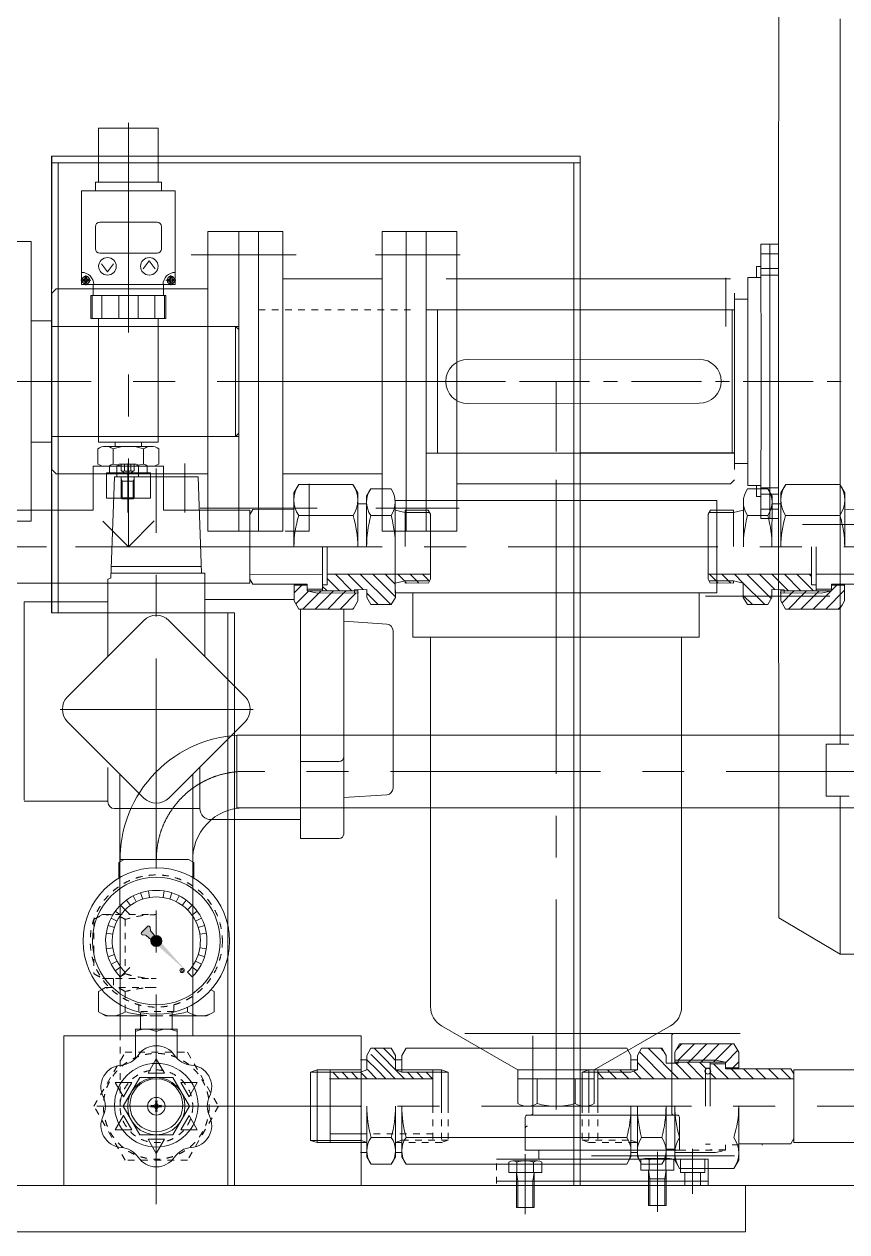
# Model space of a CAD drawing. Header units: millimetres. Extents: x 2 to 559190, y 2 to 426051.
# Drawn here: x 283869 to 293356, y 286337 to 300261 of the extents above; entities that cross this region are included whole.
import ezdxf

# ---------------------------------------------------------------- set-up
doc = ezdxf.new("R2010")
doc.units = ezdxf.units.MM
doc.header["$LTSCALE"] = 25.4
doc.linetypes.add('CENTER', pattern=[50.8, 31.75, -6.35, 6.35, -6.35])
doc.linetypes.add('EB_DASH', pattern=[6, 3, -3])
for name, color, linetype, lineweight in [('CAXA0', 7, 'Continuous', 5), ('CAXA1', 5, 'CENTER', 5), ('CAXA2', 6, 'EB_DASH', 5)]:
    doc.layers.add(name, color=color, linetype=linetype, lineweight=lineweight)

msp = doc.modelspace()

# ---------------------------------------------------------------- hatches: boundary and pattern name
at = {"layer": 'CAXA0', "linetype": 'Continuous', "lineweight": 5}
h = msp.add_hatch(color=7, dxfattribs=at)
h.paths.add_polyline_path([(285751.85, 289330.7), (285708.3, 289369.59), (285707.26, 289370.58), (285706.17, 289371.5), (285415.83, 289630.8), (285427.42, 289636.78), (285437.54, 289645.01), (285445.77, 289655.13), (285451.76, 289666.72)], flags=0)
h.paths.add_polyline_path([(285331.29, 289706.3), (285335.08, 289716.72), (285340.62, 289726.32), (285347.74, 289734.81), (285356.23, 289741.93), (285365.83, 289747.47), (285376.25, 289751.26), (285331.59, 289801.27), (285327.41, 289807.69), (285325.33, 289815.06), (285321.34, 289847.22), (285320.91, 289849.28), (285320.15, 289851.23), (285319.07, 289853.04), (285317.71, 289854.64), (285311.82, 289860.53), (285309.9, 289862.11), (285307.7, 289863.29), (285305.32, 289864.01), (285302.84, 289864.25), (285300.36, 289864.01), (285297.98, 289863.29), (285295.78, 289862.11), (285293.86, 289860.53), (285222.02, 289788.69), (285220.44, 289786.77), (285219.26, 289784.57), (285218.54, 289782.19), (285218.3, 289779.71), (285218.54, 289777.23), (285219.26, 289774.85), (285220.44, 289772.66), (285222.02, 289770.73), (285227.91, 289764.84), (285229.51, 289763.48), (285231.32, 289762.41), (285233.27, 289761.64), (285235.33, 289761.21), (285267.49, 289757.22), (285274.87, 289755.15), (285281.28, 289750.96)], flags=0)
msp.add_hatch(color=7, dxfattribs=at).paths.add_polyline_path([(285451.76, 289666.72), (285445.77, 289655.13), (285437.54, 289645.01), (285427.42, 289636.78), (285415.83, 289630.8), (285406.27, 289627.89), (285396.37, 289626.52), (285386.38, 289626.72), (285376.54, 289628.48), (285367.1, 289631.77), (285358.3, 289636.5), (285350.34, 289642.55), (285343.44, 289649.77), (285337.75, 289657.99), (285333.42, 289667), (285330.56, 289676.57), (285329.23, 289686.48), (285329.48, 289696.47), (285331.29, 289706.3), (285335.08, 289716.72), (285340.62, 289726.32), (285347.74, 289734.81), (285356.23, 289741.93), (285365.83, 289747.47), (285376.25, 289751.26), (285386.08, 289753.07), (285396.07, 289753.32), (285405.98, 289751.99), (285415.55, 289749.13), (285424.56, 289744.8), (285432.78, 289739.11), (285440, 289732.21), (285446.05, 289724.25), (285450.78, 289715.45), (285454.07, 289706.01), (285455.83, 289696.17), (285456.03, 289686.18), (285454.66, 289676.28)], flags=0)

# ---------------------------------------------------------------- linework, layer by layer
at = {"color": 7, "lineweight": 5}
for p, q in [((292568.9, 297723.18), (292569.57, 301055.69)), ((293279.43, 300322.52), (293279.43, 299474.16)), ((293279.43, 299474.16), (293279.43, 292809.14)), ((292365.7, 297722.43), (292367.39, 296141.65)), ((292365.7, 297722.43), (292568.9, 297722.43)), ((292467.3, 297722.43), (292467.11, 296141.65)), ((292568.9, 297723.18), (292568.71, 296141.65)), ((292365.82, 297612.71), (292568.89, 297612.71)), ((292314.27, 297468.47), (292314.27, 297341.47)), ((292314.27, 297468.47), (292365.97, 297468.44)), ((292366, 297443.04), (292568.87, 297442.93)), ((292212.63, 297087.55), (292212.63, 297341.55)), ((292212.63, 297341.55), (292366.11, 297341.42)), ((292366.08, 297366.84), (292568.86, 297366.8)), ((292060.24, 296962.13), (292060.24, 297089.13)), ((292060.24, 297089.13), (292212.63, 297089.13)), ((292212.63, 297087.55), (292212.69, 296141.65)), ((288504.24, 296141.65), (288504.24, 296967.15)), ((288504.24, 296967.15), (292060.24, 296962.13)), ((292034.84, 296962.18), (292033.1, 296141.7)), ((292060.24, 296962.13), (292060.24, 295321.17)), ((288985.09, 296395.65), (291652.05, 296397.16)), ((288504.24, 296141.65), (288504.24, 295316.15)), ((292034.84, 295321.12), (292033.1, 296141.59)), ((292212.63, 295195.75), (292212.69, 296141.65)), ((292365.7, 294560.86), (292367.39, 296141.65)), ((292467.3, 294560.87), (292467.11, 296141.65)), ((292568.9, 294560.11), (292568.71, 296141.65)), ((288985.09, 295887.65), (291652.15, 295889.16)), ((288504.24, 295316.15), (292060.24, 295321.17)), ((292060.24, 295321.17), (292060.24, 295194.17)), ((292060.24, 295194.17), (292212.63, 295194.17)), ((292212.63, 295195.75), (292212.63, 294941.75)), ((292212.63, 294941.75), (292366.11, 294941.87)), ((292314.27, 294814.83), (292314.27, 294941.83)), ((292366.08, 294916.46), (292568.86, 294916.49)), ((292314.27, 294814.83), (292365.97, 294814.86)), ((292366, 294840.26), (292568.87, 294840.37)), ((292365.82, 294670.59), (292568.89, 294670.59)), ((292365.7, 294560.86), (292568.9, 294560.88)), ((292568.9, 294560.11), (292569.57, 291227.61)), ((293279.43, 291960.78), (293279.43, 292809.14)), ((293116.35, 291960.78), (293380.46, 291960.78)), ((293116.35, 291960.78), (293116.35, 291359.98)), ((293116.35, 291359.98), (293380.63, 291359.47)), ((293279.43, 289540.12), (293279.43, 291359.67)), ((292570.2, 289957.61), (292569.57, 291227.61)), ((292570.2, 289957.61), (293279.56, 289540.05)), ((293279.43, 289540.12), (293533.56, 289540.24))]:
    msp.add_line(p, q, dxfattribs=at)
for centre, start, end in [((288985.09, 296141.65), 90, 270), ((291652.1, 296143.16), 270.011647, 90.011647)]:
    msp.add_arc(centre, 254, start, end, dxfattribs=at)
at = {"layer": 'CAXA0', "color": 7, "linetype": 'Continuous', "lineweight": 5}
for p, q in [((284727.67, 299062.47), (285413.47, 299062.47)), ((284727.67, 299062.47), (284727.67, 298440.17)), ((285413.47, 299062.47), (285413.47, 298440.17)), ((284185.96, 293474.65), (284185.96, 298739.21)), ((284185.96, 298739.21), (290281.96, 298739.21)), ((284185.96, 298663.01), (290281.96, 298663.01)), ((284186.24, 297208.29), (284186.24, 298739.21)), ((284262.16, 293474.65), (284262.16, 298663.01)), ((290205.76, 286870.56), (290205.76, 298663.01)), ((290281.96, 286870.56), (290281.96, 298739.21)), ((284689.57, 298440.17), (285451.57, 298440.17)), ((284689.57, 298440.17), (284689.57, 298338.57)), ((285451.57, 298440.17), (285451.57, 298338.57)), ((284530.82, 298338.57), (285610.32, 298338.57)), ((284530.82, 298338.57), (284530.82, 297259.07)), ((285610.32, 298338.57), (285610.32, 297259.07)), ((284740.37, 297976.62), (285400.77, 297976.62)), ((284689.57, 297925.82), (284689.57, 297671.82)), ((285451.57, 297925.82), (285451.57, 297671.82)), ((285988.39, 294687.44), (285988.39, 297868.79)), ((286851.99, 297868.79), (285988.39, 297868.79)), ((286343.99, 294414.39), (286343.99, 297868.79)), ((286572.59, 294865.21), (286572.59, 297868.79)), ((286851.99, 294414.39), (286851.99, 297868.79)), ((288859.84, 297868.79), (287996.24, 297868.79)), ((287996.24, 294414.39), (287996.24, 297868.79)), ((288275.64, 294414.39), (288275.64, 297868.79)), ((288504.24, 294414.39), (288504.24, 297868.79)), ((288859.84, 294960.49), (288859.84, 297868.79)), ((283949.55, 297753.17), (283517.75, 297753.17)), ((283949.55, 294531.22), (283949.55, 297753.17)), ((284740.37, 297621.02), (285400.77, 297621.02)), ((284759.98, 297498), (284829.27, 297403.69)), ((284898.56, 297498), (284829.27, 297403.69)), ((285242.58, 297439.24), (285311.87, 297533.55)), ((285381.16, 297439.24), (285311.87, 297533.55)), ((284548.46, 297295.76), (284548.46, 297321.16)), ((284567.51, 297321.16), (284548.46, 297321.16)), ((284567.51, 297295.76), (284548.46, 297295.76)), ((284592.91, 297340.21), (284567.51, 297340.21)), ((284567.51, 297321.16), (284567.51, 297340.21)), ((284567.51, 297276.71), (284567.51, 297295.76)), ((284592.91, 297276.71), (284567.51, 297276.71)), ((284592.91, 297321.16), (284592.91, 297340.21)), ((284611.96, 297321.16), (284592.91, 297321.16)), ((284592.91, 297276.71), (284592.91, 297295.76)), ((284611.96, 297295.76), (284592.91, 297295.76)), ((284611.96, 297295.76), (284611.96, 297321.16)), ((285529.18, 297321.16), (285529.18, 297295.76)), ((285548.23, 297321.16), (285529.18, 297321.16)), ((285548.23, 297295.76), (285529.18, 297295.76)), ((285573.63, 297340.21), (285548.23, 297340.21)), ((285548.23, 297340.21), (285548.23, 297321.16)), ((285548.23, 297295.76), (285548.23, 297276.71)), ((285573.63, 297276.71), (285548.23, 297276.71)), ((285573.63, 297340.21), (285573.63, 297321.16)), ((285592.68, 297321.16), (285573.63, 297321.16)), ((285592.68, 297295.76), (285573.63, 297295.76)), ((285573.63, 297295.76), (285573.63, 297276.71)), ((285592.68, 297321.16), (285592.68, 297295.76)), ((287996.24, 297322.69), (286851.99, 297322.69)), ((292013.19, 297322.69), (288736.67, 297322.69)), ((284237, 297208.29), (284186.2, 297157.49)), ((284186.24, 295125.81), (284186.24, 297157.53)), ((284237, 297208.29), (285988.39, 297208.29)), ((284530.82, 297259.07), (285610.32, 297259.07)), ((284638.77, 297132.07), (285502.37, 297132.07)), ((284638.77, 297132.07), (284638.77, 296865.37)), ((284653.13, 296865.37), (284653.13, 297132.07)), ((284664.17, 297259.07), (284664.17, 297132.07)), ((284764.69, 296865.37), (284764.69, 297132.07)), ((284958.81, 296865.37), (284958.81, 297132.07)), ((285181.67, 296865.37), (285181.67, 297132.07)), ((285374.94, 296865.37), (285374.94, 297132.07)), ((285476.97, 297259.07), (285476.97, 297132.07)), ((285487.66, 296865.37), (285487.66, 297132.07)), ((285502.37, 297132.07), (285502.37, 296865.37)), ((292060.24, 295125.81), (292060.24, 297157.53)), ((284638.77, 296865.37), (285502.37, 296865.37)), ((284727.67, 296865.37), (284727.67, 295442.97)), ((285413.47, 296865.37), (285413.47, 295442.97)), ((288504.24, 296967.15), (292060.24, 296967.15)), ((288504.24, 296967.15), (288504.24, 295316.15)), ((288504.24, 296967.04), (291937.03, 296967.04)), ((288636.39, 296966.97), (288636.39, 295315.97)), ((292060.24, 296967.15), (292060.24, 295316.15)), ((284186.24, 296840.2), (283949.55, 296840.2)), ((284186.24, 296776.65), (286343.99, 296776.65)), ((286305.48, 296776.65), (286343.58, 296738.55)), ((286305.48, 296776.65), (286305.48, 296141.65)), ((286343.58, 296675.05), (286343.58, 296141.65)), ((286305.48, 295506.65), (286305.48, 296141.21)), ((286343.58, 295607.81), (286343.58, 296141.21)), ((284186.24, 295506.65), (286343.99, 295506.65)), ((286305.48, 295506.65), (286343.58, 295544.75)), ((284186.24, 295443.22), (283949.55, 295443.22)), ((284718.62, 295189.52), (284718.62, 295366.22)), ((284727.67, 295442.97), (285413.47, 295442.97)), ((284806.61, 295392.17), (285334.53, 295392.17)), ((284894.59, 295366.22), (284894.59, 295189.52)), ((284918.17, 295442.97), (284918.17, 295392.17)), ((285222.97, 295442.97), (285222.97, 295392.17)), ((285246.55, 295366.22), (285246.55, 295189.52)), ((285422.52, 295189.52), (285422.52, 295366.22)), ((284963.07, 295186.83), (285161.8, 295186.83)), ((286572.54, 294414.43), (286572.54, 295316.08)), ((286572.59, 294414.39), (286572.59, 295316.04)), ((288504.24, 295316.15), (292060.24, 295316.15)), ((288636.39, 295316.04), (291937.03, 295316.04)), ((284237.04, 295075.01), (284186.24, 295125.81)), ((284186.24, 293474.65), (284186.24, 295075.01)), ((284237.04, 295075.01), (285988.39, 295075.01)), ((285476.97, 295163.57), (284664.17, 295163.57)), ((284664.17, 295163.57), (284664.17, 294668.27)), ((284664.17, 295163.57), (284664.17, 294668.27)), ((285476.97, 295163.57), (284664.17, 295163.57)), ((285476.97, 295163.57), (284664.17, 295163.57)), ((284664.17, 295163.57), (284664.17, 294655.57)), ((284806.61, 295163.57), (285334.53, 295163.57)), ((284816.57, 295087.37), (285324.57, 295087.37)), ((284816.57, 295087.37), (284816.57, 294795.27)), ((284854.67, 295163.57), (284854.67, 295087.37)), ((284910.04, 295042.05), (284869.17, 293877.7)), ((284910.04, 295042.05), (285875.24, 295042.05)), ((284938.23, 295042.05), (284938.23, 295161.99)), ((285186.64, 295042.05), (284938.23, 295042.05)), ((284986.24, 294799.48), (284986.24, 295042.05)), ((285138.64, 294799.48), (285138.64, 295042.05)), ((285186.64, 295161.99), (285186.64, 295042.05)), ((285286.47, 295163.57), (285286.47, 295087.37)), ((285324.57, 295087.37), (285324.57, 294795.27)), ((285476.97, 295163.57), (285476.97, 294668.27)), ((285476.97, 295163.57), (285476.97, 294668.27)), ((285476.97, 295163.57), (285476.97, 294655.57)), ((285875.24, 295042.05), (285914.2, 293932.02)), ((286851.99, 295075.01), (287996.24, 295075.01)), ((284997.67, 294991.25), (284986.24, 295011.05)), ((285138.64, 294991.25), (284986.24, 294991.25)), ((284997.67, 294788.05), (284997.67, 294991.25)), ((285127.21, 294991.25), (285138.64, 295011.05)), ((285127.21, 294788.05), (285127.21, 294991.25)), ((285988.34, 294414.43), (285988.34, 294960.53)), ((285988.39, 294414.39), (285988.39, 294960.49)), ((286979.63, 294857.94), (287035.15, 294954.29)), ((287035.15, 294954.29), (287660.55, 294954.85)), ((287157.18, 294414.43), (287157.18, 294960.53)), ((287157.22, 294414.39), (287157.22, 294960.49)), ((287716.23, 294858.6), (287660.55, 294954.85)), ((287817.87, 294820.38), (287866.19, 294904.24)), ((287866.19, 294904.24), (288099.6, 294904.45)), ((288859.84, 294414.39), (288859.84, 294960.49)), ((292013.19, 294960.49), (288859.84, 294960.49)), ((292060.2, 295007.5), (292013.19, 294960.49)), ((292444.7, 294904.24), (292211.29, 294904.45)), ((292493.02, 294820.38), (292444.7, 294904.24)), ((292594.65, 294858.6), (292650.34, 294954.85)), ((293275.74, 294954.29), (292650.34, 294954.85)), ((293331.25, 294857.94), (293275.74, 294954.29)), ((284816.57, 294795.27), (285324.57, 294795.27)), ((284986.24, 294799.48), (285138.64, 294799.48)), ((284997.67, 294788.05), (284986.24, 294799.48)), ((284997.67, 294788.05), (285127.21, 294788.05)), ((285127.21, 294788.05), (285138.64, 294799.48)), ((286980.19, 294235.42), (286979.63, 294857.94)), ((287716.23, 294858.6), (287716.79, 294236.08)), ((287817.87, 294820.38), (287818.39, 294236.18)), ((291856.99, 294769.77), (288148.59, 294769.77)), ((288148.76, 293703.05), (288148.76, 294769.85)), ((291857.06, 293703.05), (291857.06, 294769.85)), ((292493.02, 294820.38), (292492.49, 294236.18)), ((292594.65, 294858.6), (292594.09, 294236.08)), ((293330.69, 294235.42), (293331.25, 294857.94)), ((283322.64, 294655.57), (284664.17, 294655.57)), ((285476.97, 294655.57), (286470.29, 294655.57)), ((286470.29, 294655.57), (286470.29, 293817.37)), ((286470.33, 294607.36), (286504.58, 294666.8)), ((286504.58, 294666.8), (286979.8, 294667.22)), ((287716.35, 294731.38), (287817.95, 294731.48)), ((288148.59, 294236.47), (288148.13, 294750.19)), ((288262.54, 294630.27), (288148.22, 294655.57)), ((288262.52, 294655.67), (288529.19, 294655.91)), ((288262.89, 294236.57), (288262.52, 294655.67)), ((288262.54, 294630.27), (288543.88, 294630.53)), ((288554.65, 294611.9), (288528.88, 294656.46)), ((291756.23, 294611.9), (291782.01, 294656.46)), ((292048.35, 294630.27), (291767.01, 294630.53)), ((292048.37, 294655.67), (291781.69, 294655.91)), ((292047.99, 294236.57), (292048.37, 294655.67)), ((292048.35, 294630.27), (292162.67, 294655.57)), ((292162.29, 294236.47), (292162.76, 294750.19)), ((292594.54, 294731.38), (292492.94, 294731.48)), ((293806.31, 294666.8), (293331.08, 294667.22)), ((283949.55, 294531.22), (283513.16, 294531.22)), ((285070.57, 294236.47), (284776.91, 294530.14)), ((285070.57, 294236.47), (284776.91, 294530.14)), ((285070.57, 294236.47), (285366.97, 294532.88)), ((285070.57, 294236.47), (285366.97, 294532.88)), ((287035.47, 294594.88), (287660.87, 294595.44)), ((287866.46, 294595.63), (288099.88, 294595.84)), ((288555.33, 293861.77), (288554.65, 294611.9)), ((291755.56, 293861.77), (291756.23, 294611.9)), ((292444.42, 294595.63), (292211.01, 294595.84)), ((293275.42, 294594.88), (292650.02, 294595.44)), ((292844.02, 294490.65), (293627.79, 294490.65)), ((286343.94, 294414.43), (285988.34, 294414.43)), ((286851.99, 294414.39), (285988.39, 294414.39)), ((287157.18, 294414.43), (286877.78, 294414.43)), ((288859.84, 294414.39), (287996.24, 294414.39)), ((288580.84, 294414.43), (288301.44, 294414.43)), ((287310.85, 293727.72), (287310.39, 294235.72)), ((287364.13, 293797.62), (287363.73, 294235.77)), ((292946.76, 293797.62), (292947.15, 294235.77)), ((293000.04, 293727.72), (293000.49, 294235.72)), ((285911.52, 294008.31), (284873.76, 294008.31)), ((285951.08, 293932.02), (284873.76, 293932.02)), ((285951.08, 292971.29), (285951.08, 293932.02)), ((280376.45, 293817.37), (286470.29, 293817.37)), ((284834.19, 292971.29), (284834.19, 293863.22)), ((286470.95, 293917.47), (287310.68, 293918.22)), ((286471, 293862.35), (286505.29, 293803.08)), ((286505.22, 293803.2), (287132.98, 293803.76)), ((286980.75, 293612.91), (286980.58, 293803.62)), ((286980.59, 293790.92), (287132.99, 293791.06)), ((286980.67, 293702.37), (287069.15, 293791)), ((287133.05, 293727.56), (287132.98, 293803.76)), ((287310.79, 293797.57), (287364.13, 293797.62)), ((287364.02, 293918.27), (288555.28, 293919.34)), ((287504.74, 293727.89), (287364.06, 293868.32)), ((287648.43, 293728.02), (287457.75, 293918.35)), ((287779.4, 293740.84), (287601.44, 293918.48)), ((288095.96, 293568.4), (287745.12, 293918.61)), ((288149.11, 293658.9), (287888.81, 293918.74)), ((288148.98, 293802.59), (288032.49, 293918.87)), ((288263.25, 293842.88), (288148.97, 293817.37)), ((288149.12, 293652.27), (288148.97, 293817.37)), ((288254.41, 293840.9), (288176.18, 293919)), ((288263.25, 293842.88), (288544.59, 293843.13)), ((288263.27, 293817.48), (288263.25, 293842.88)), ((288277.87, 293817.49), (288263.25, 293832.07)), ((288263.27, 293817.48), (288529.95, 293817.71)), ((288396.13, 293842.99), (288319.86, 293919.13)), ((288421.55, 293817.62), (288396.13, 293842.99)), ((288539.81, 293843.12), (288463.54, 293919.25)), ((288555.33, 293861.77), (288529.63, 293817.17)), ((288542.84, 293840.1), (288539.81, 293843.12)), ((291755.56, 293861.77), (291781.26, 293817.17)), ((292946.87, 293918.27), (291755.61, 293919.34)), ((292047.64, 293842.88), (291766.3, 293843.13)), ((291847.59, 293843.05), (291771.18, 293919.32)), ((292047.62, 293817.48), (291780.94, 293817.71)), ((291873.05, 293817.63), (291847.59, 293843.05)), ((291991.53, 293842.93), (291915.12, 293919.19)), ((292017, 293817.5), (291991.53, 293842.93)), ((292047.62, 293817.48), (292047.64, 293842.88)), ((292047.64, 293842.88), (292161.92, 293817.37)), ((292160.66, 293817.65), (292059.07, 293919.06)), ((292161.77, 293652.27), (292161.92, 293817.37)), ((292410.53, 293568.23), (292161.92, 293816.4)), ((292484.09, 293638.36), (292203.01, 293918.94)), ((292525.23, 293740.85), (292346.95, 293918.81)), ((292681.91, 293728.01), (292490.89, 293918.68)), ((292825.85, 293727.88), (292634.84, 293918.55)), ((292969.79, 293727.75), (292778.78, 293918.42)), ((292946.85, 293894.21), (292922.72, 293918.29)), ((293000.1, 293797.57), (292946.76, 293797.62)), ((292968.44, 293516.93), (293242.02, 293791)), ((293839.93, 293917.47), (293000.21, 293918.22)), ((293177.84, 293727.56), (293177.91, 293803.76)), ((293330.3, 293790.92), (293177.9, 293791.06)), ((293805.66, 293803.2), (293177.91, 293803.76)), ((293330.14, 293612.91), (293330.31, 293803.62)), ((287000.63, 293578.55), (287146.42, 293724.6)), ((287082.44, 293516.69), (287267.69, 293702.28)), ((287133.03, 293745.34), (287310.83, 293745.5)), ((287133.05, 293727.56), (287717.25, 293728.08)), ((287247.31, 293702.26), (287133.05, 293727.56)), ((287146.42, 293724.6), (287149.39, 293727.58)), ((287226.12, 293516.82), (287411.38, 293702.41)), ((287247.31, 293702.26), (287722.73, 293702.69)), ((287267.69, 293702.28), (287293.07, 293727.7)), ((287361.06, 293727.77), (287310.8, 293777.93)), ((287369.81, 293516.95), (287555.06, 293702.54)), ((287411.38, 293702.41), (287436.75, 293727.83)), ((287513.49, 293517.08), (287698.75, 293702.67)), ((287555.06, 293702.54), (287580.44, 293727.96)), ((287679.14, 293740.75), (287818.84, 293740.88)), ((287679.17, 293702.65), (287679.14, 293740.75)), ((287717.35, 293613.57), (287717.24, 293740.78)), ((287818.92, 293651.98), (287818.84, 293740.88)), ((287952.27, 293568.28), (287818.87, 293701.44)), ((287818.92, 293651.98), (287867.39, 293568.2)), ((288149.12, 293652.27), (288100.8, 293568.41)), ((291856.99, 293702.97), (288148.69, 293702.97)), ((288351.86, 293195.05), (288351.86, 293703.05)), ((291653.79, 293194.97), (291653.79, 293702.97)), ((291726.57, 293665.04), (292902.23, 293665.04)), ((291981.94, 293664.97), (293157.59, 293664.97)), ((292161.77, 293652.27), (292210.09, 293568.41)), ((292266.59, 293568.36), (292161.79, 293672.97)), ((292491.97, 293651.98), (292443.5, 293568.2)), ((292491.97, 293651.98), (292492.05, 293740.88)), ((292631.75, 293740.75), (292492.05, 293740.88)), ((293063.58, 293702.26), (292588.15, 293702.69)), ((292593.54, 293613.57), (292593.65, 293740.78)), ((293177.84, 293727.56), (292593.64, 293728.08)), ((292608.43, 293587.71), (292723.08, 293702.57)), ((292631.72, 293702.65), (292631.75, 293740.75)), ((292681.59, 293517.19), (292866.51, 293702.44)), ((292723.08, 293702.57), (292748.41, 293727.95)), ((292825.01, 293517.06), (293009.93, 293702.31)), ((292866.51, 293702.44), (292891.84, 293727.82)), ((293177.85, 293745.34), (293000.05, 293745.5)), ((293009.93, 293702.31), (293035.27, 293727.69)), ((293063.58, 293702.26), (293177.84, 293727.56)), ((293111.87, 293516.8), (293330.25, 293735.57)), ((283868.64, 293601.82), (284834.19, 293601.82)), ((283868.64, 291315.82), (283868.64, 293601.82)), ((286980.74, 293626.06), (285951.08, 293626.06)), ((286980.75, 293612.91), (287036.44, 293516.65)), ((287036.44, 293516.65), (287661.84, 293517.22)), ((287056.49, 290871.37), (287056.49, 293516.67)), ((287553.32, 290922.17), (287553.32, 293517.12)), ((287657.18, 293517.21), (287668.19, 293528.25)), ((287717.35, 293613.57), (287661.84, 293517.22)), ((287867.39, 293568.2), (288100.8, 293568.41)), ((292443.5, 293568.2), (292210.09, 293568.41)), ((292593.54, 293613.57), (292649.05, 293517.22)), ((293274.45, 293516.65), (292649.05, 293517.22)), ((293255.29, 293516.67), (293300.88, 293562.34)), ((293330.14, 293612.91), (293274.45, 293516.65)), ((284185.96, 293474.65), (286294.16, 293474.65)), ((284368.89, 292505.99), (285248.95, 293386.05)), ((285536.32, 293386.05), (286416.39, 292505.99)), ((286217.96, 286870.56), (286217.96, 293474.65)), ((286294.16, 286870.56), (286294.16, 293474.65)), ((288052.08, 293342.47), (287553.32, 293376.17)), ((288123.14, 291453.09), (288123.14, 293266.44)), ((291653.79, 293194.97), (288351.79, 293194.97)), ((288554.99, 288932.28), (288554.99, 293194.97)), ((291450.63, 288932.28), (291450.63, 293194.97)), ((285248.95, 291338.55), (284368.89, 292218.62)), ((285536.32, 291338.55), (286416.39, 292218.62)), ((294384.48, 292064.11), (286321.38, 292064.11)), ((286321.38, 291225.91), (286321.38, 292062.83)), ((287502.52, 291760.24), (287056.49, 291760.24)), ((284834.19, 291296.43), (284834.19, 291691.69)), ((284974.66, 288597.51), (284973.76, 291613.75)), ((285812.86, 288597.51), (285811.96, 291614.19)), ((285895.9, 291698.13), (285895.9, 291216.76)), ((283868.64, 291303.12), (284834.19, 291303.12)), ((283868.64, 291303.12), (284031.8, 291303.12)), ((284834.19, 291292.96), (284834.19, 291296.43)), ((288052.08, 291377.06), (287553.32, 291343.36)), ((285895.9, 291216.76), (284910.39, 291216.76)), ((294384.48, 291225.91), (286321.38, 291225.91)), ((287056.49, 291089.76), (286022.9, 291089.76)), ((287502.52, 290871.37), (287056.49, 290871.37)), ((285020.36, 290629.01), (284961.07, 290594.78)), ((284961.07, 290594.78), (284961.07, 290415.86)), ((285765.38, 290629.01), (284973.81, 290629.01)), ((285765.38, 290629.01), (285824.67, 290594.78)), ((285824.67, 290594.78), (285824.67, 290415.59)), ((285162.02, 290142.54), (285127.42, 290210.43)), ((285235.66, 290173.05), (285212.11, 290245.52)), ((285313.17, 290191.65), (285301.25, 290266.92)), ((285472.11, 290191.65), (285484.03, 290266.92)), ((285549.62, 290173.05), (285573.17, 290245.52)), ((285623.27, 290142.54), (285657.86, 290210.43)), ((284981.66, 289988.5), (284920.01, 290033.29)), ((285033.43, 290049.12), (284979.55, 290103)), ((285087.31, 289995.24), (285033.43, 290049.12)), ((285094.05, 290100.89), (285049.26, 290162.54)), ((285691.24, 290100.89), (285736.03, 290162.54)), ((285751.85, 290049.12), (285805.73, 290103)), ((285803.62, 289988.5), (285865.27, 290033.29)), ((284940.01, 289920.54), (284872.12, 289955.13)), ((285845.27, 289920.54), (285913.17, 289955.13)), ((284890.9, 289769.38), (284815.63, 289781.3)), ((284909.51, 289846.89), (284837.04, 289870.44)), ((285293.86, 289860.53), (285222.02, 289788.69)), ((285227.91, 289764.84), (285222.02, 289770.73)), ((285235.33, 289761.21), (285267.49, 289757.22)), ((285281.28, 289750.96), (285331.29, 289706.3)), ((285317.71, 289854.64), (285311.82, 289860.53)), ((285321.34, 289847.22), (285325.33, 289815.06)), ((285331.59, 289801.27), (285376.25, 289751.26)), ((285875.78, 289846.89), (285948.25, 289870.44)), ((285894.39, 289769.38), (285969.65, 289781.3)), ((284890.9, 289610.44), (284815.63, 289598.52)), ((285894.39, 289610.44), (285969.65, 289598.52)), ((284909.51, 289532.93), (284837.04, 289509.38)), ((285875.78, 289532.93), (285948.25, 289509.38)), ((284940.01, 289459.28), (284872.12, 289424.69)), ((284981.66, 289391.31), (284920.01, 289346.52)), ((285087.31, 289384.58), (285033.43, 289330.7)), ((285803.62, 289391.31), (285865.27, 289346.52)), ((285845.27, 289459.28), (285913.17, 289424.69)), ((285033.43, 289330.7), (284979.55, 289276.82)), ((285751.85, 289330.7), (285805.73, 289276.82)), ((284761.54, 289128.61), (284724.85, 289107.42)), ((284724.85, 289107.42), (284724.85, 288874.01)), ((284724.85, 289107.42), (284724.85, 288874.01)), ((286023.85, 289128.81), (286060.89, 289107.42)), ((286060.89, 289107.42), (286060.89, 288874.01)), ((286060.89, 289107.42), (286060.89, 288874.01)), ((285033.46, 288925.54), (285033.46, 288874.01)), ((285751.82, 288925.54), (285751.82, 288874.01)), ((284808.67, 288825.61), (284724.85, 288874.01)), ((284808.67, 288825.61), (284724.85, 288874.01)), ((284808.67, 288825.61), (285208.49, 288825.61)), ((285208.49, 288673.91), (285208.49, 288865.68)), ((285576.79, 288673.91), (285576.79, 288865.68)), ((285976.61, 288825.61), (285576.79, 288825.61)), ((285976.61, 288825.61), (286060.43, 288874.01)), ((285977.07, 288825.61), (286060.89, 288874.01)), ((285977.07, 288825.61), (286060.89, 288874.01)), ((285633.94, 288673.91), (285151.34, 288673.91)), ((285151.34, 288334.25), (285151.34, 288673.91)), ((285392.64, 288648.51), (285392.64, 288482.83)), ((285633.94, 288334.25), (285633.94, 288673.91)), ((289562.85, 288203.74), (288681.99, 288712.31)), ((290442.73, 288203.74), (291323.59, 288712.31)), ((284326.1, 288597.51), (287755.15, 288597.51)), ((284326.1, 286870.56), (284326.1, 288597.51)), ((287755.15, 288597.51), (287755.15, 286870.56)), ((292123.7, 288623.15), (288948.7, 288623.15)), ((289736.1, 287708.75), (289736.1, 288597.75)), ((291336.3, 287708.75), (291336.3, 288597.75)), ((291371.87, 288407.36), (291427.47, 288503.66)), ((291391.39, 288441.16), (291453.89, 288503.66)), ((291412.15, 288318.24), (291597.57, 288503.66)), ((292052.87, 288503.66), (291427.47, 288503.66)), ((291555.84, 288318.24), (291741.26, 288503.66)), ((291699.52, 288318.24), (291884.94, 288503.66)), ((291842.96, 288317.99), (292028.63, 288503.66)), ((292108.47, 288407.36), (292052.87, 288503.66)), ((287820.95, 288369.13), (287868.24, 288453.04)), ((287820.95, 288369.13), (287820.95, 288204.03)), ((287820.95, 288204.03), (287820.95, 288369.04)), ((287868.24, 288453.04), (288102.76, 288453.04)), ((287880.66, 288369.04), (287868.24, 288381.47)), ((287869.34, 288453.04), (288102.76, 288453.04)), ((288045.67, 288204.03), (287880.66, 288369.04)), ((287988.43, 288369.04), (287904.42, 288453.04)), ((288151.15, 288206.32), (287988.43, 288369.04)), ((288096.19, 288369.04), (288012.19, 288453.04)), ((288151.15, 288314.08), (288096.19, 288369.04)), ((288151.15, 288369.04), (288102.76, 288453.04)), ((288151.15, 288369.04), (288151.15, 288204.03)), ((288151.15, 288369.04), (288151.15, 288204.03)), ((288224.1, 288369.22), (288272.49, 288453.04)), ((288224.1, 288369.22), (288224.1, 288176.54)), ((288272.49, 288453.04), (290818.02, 288453.04)), ((288272.49, 288453.04), (289727.31, 288453.04)), ((290866.41, 288369.04), (290818.02, 288452.86)), ((290866.41, 288369.04), (290866.41, 288204.03)), ((290940.07, 288369.04), (290988.46, 288452.86)), ((290940.07, 288369.04), (290940.07, 288203.94)), ((291272.4, 288102.43), (290964.13, 288410.71)), ((291221.88, 288452.86), (290988.46, 288452.86)), ((291416.09, 288102.43), (291065.66, 288452.86)), ((291239, 288423.2), (291209.34, 288452.86)), ((291270.27, 288369.04), (291221.88, 288452.86)), ((291270.27, 288369.04), (291270.27, 288280.14)), ((291371.87, 288407.36), (291371.87, 288280.14)), ((291956.07, 288287.42), (292096.59, 288427.94)), ((292108.47, 288407.36), (292108.47, 288216.64)), ((285392.64, 288331.01), (285297.32, 288165.91)), ((285392.64, 288331.01), (285487.96, 288165.91)), ((287747.29, 288318.33), (287820.95, 288318.33)), ((287937.91, 288204.03), (287820.95, 288320.99)), ((288151.15, 288318.33), (288224.81, 288318.33)), ((290866.41, 288318.33), (290940.07, 288318.33)), ((291128.72, 288102.43), (290940.07, 288291.08)), ((291409.97, 288280.14), (291270.27, 288280.14)), ((291841.84, 288318.24), (291371.87, 288318.24)), ((291956.07, 288292.84), (291371.87, 288292.84)), ((291559.77, 288102.43), (291382.06, 288280.14)), ((291409.97, 288318.24), (291409.97, 288280.14)), ((291409.97, 288316.06), (291412.15, 288318.24)), ((291703.45, 288102.43), (291513.05, 288292.84)), ((291530.44, 288292.84), (291555.84, 288318.24)), ((291726.58, 288222.99), (291656.73, 288292.84)), ((291674.12, 288292.84), (291699.52, 288318.24)), ((291778.27, 288222.99), (291724.93, 288222.99)), ((291724.93, 288222.99), (291724.93, 287784.84)), ((291778.27, 288292.84), (291778.27, 287784.84)), ((291956.07, 288275.06), (291778.27, 288275.06)), ((291778.27, 288275.06), (291778.27, 287784.84)), ((291817.81, 288292.84), (291842.96, 288317.99)), ((291990.91, 288102.34), (291818.19, 288275.06)), ((291841.84, 288318.24), (291956.07, 288292.84)), ((291956.07, 288292.84), (291956.07, 288216.64)), ((292108.47, 288229.34), (291956.07, 288229.34)), ((292041.67, 288229.34), (292108.47, 288296.14)), ((285011.64, 287784.91), (285202.14, 288114.86)), ((285011.78, 287784.91), (285202.28, 288114.86)), ((285202.14, 288114.86), (285583.14, 288114.86)), ((285202.28, 288114.86), (285583.28, 288114.86)), ((285487.96, 288165.91), (285297.32, 288165.91)), ((285583.14, 288114.86), (285773.64, 287784.91)), ((285583.28, 288114.86), (285773.78, 287784.91)), ((287247.15, 288204.03), (287170.95, 288178.63)), ((287170.95, 287391.23), (287170.95, 288178.63)), ((287170.95, 288178.63), (287755.15, 288178.63)), ((287247.15, 287365.83), (287247.15, 288204.03)), ((287247.15, 288204.03), (287755.15, 288204.03)), ((287392.93, 288102.43), (287391.69, 288103.67)), ((288579.7, 288102.43), (287391.69, 288102.43)), ((287399.43, 288204.03), (287399.43, 288102.26)), ((287399.43, 288102.26), (287399.43, 287365.83)), ((287500.69, 288102.43), (287426.59, 288176.54)), ((287608.46, 288102.43), (287534.35, 288176.54)), ((287716.22, 288102.43), (287642.12, 288176.54)), ((287747.29, 288176.54), (287820.95, 288204.03)), ((287823.98, 288102.43), (287749.18, 288177.24)), ((287830.15, 288204.03), (287820.95, 288213.23)), ((287931.75, 288102.43), (287830.15, 288204.03)), ((288039.51, 288102.43), (287937.91, 288204.03)), ((288147.27, 288102.43), (288045.67, 288204.03)), ((288151.15, 288204.03), (288682.21, 288204.03)), ((288151.15, 288204.03), (288224.1, 288176.54)), ((288255.04, 288102.43), (288154.82, 288202.65)), ((288224.1, 288176.54), (288758.21, 288176.54)), ((288362.8, 288102.43), (288288.69, 288176.54)), ((288470.56, 288102.43), (288396.46, 288176.54)), ((288578.32, 288102.43), (288504.22, 288176.54)), ((288579.7, 288204.03), (288579.7, 287784.93)), ((288682.01, 288204.11), (288756.55, 288176.54)), ((288682.01, 288204.11), (288682.01, 287784.76)), ((288758.21, 288176.54), (288758.21, 287784.76)), ((290442.73, 288203.74), (289562.85, 288203.74)), ((289562.85, 287817.08), (289562.85, 288203.74)), ((290442.73, 288102.14), (289562.85, 288102.14)), ((289782.82, 287817.08), (289782.82, 288102.14)), ((290222.83, 287817.08), (290222.83, 288102.14)), ((290381.3, 288204.11), (290305.1, 288176.54)), ((290305.1, 288176.54), (290866.41, 288176.54)), ((290305.1, 288176.54), (290305.1, 287784.93)), ((290381.09, 288204.03), (290940.07, 288204.03)), ((290381.3, 288204.11), (290381.3, 287784.93)), ((290442.73, 287817.08), (290442.73, 288203.74)), ((290482.9, 288204.11), (290482.9, 287784.93)), ((290553.98, 288102.43), (290482.9, 288173.52)), ((292692.67, 288102.43), (290482.9, 288102.43)), ((290621.39, 288178.71), (290595.99, 288204.11)), ((290697.67, 288102.43), (290621.39, 288178.71)), ((290765.08, 288178.71), (290739.68, 288204.11)), ((290841.35, 288102.43), (290765.08, 288178.71)), ((290866.41, 288204.03), (290940.07, 288204.03)), ((290866.41, 288176.54), (290940.07, 288204.03)), ((290887.12, 288200.34), (290883.36, 288204.11)), ((290985.03, 288102.43), (290902.3, 288185.17)), ((291847.23, 288102.34), (291778.27, 288171.3)), ((292743.47, 288102.34), (291778.27, 288102.34)), ((292709.24, 288216.64), (291956.07, 288216.64)), ((292134.6, 288102.34), (292020.3, 288216.64)), ((292278.28, 288102.34), (292163.98, 288216.64)), ((292421.97, 288102.34), (292307.67, 288216.64)), ((292565.65, 288102.34), (292451.35, 288216.64)), ((292709.33, 288102.34), (292595.03, 288216.64)), ((292743.47, 288157.35), (292709.24, 288216.64)), ((292743.47, 288203.92), (292743.47, 287365.72)), ((314059.09, 288203.92), (292743.47, 288203.92)), ((284919.71, 288057.96), (285015.03, 287892.86)), ((284919.71, 288057.96), (285110.35, 288057.96)), ((285015.03, 287892.86), (285110.35, 288057.96)), ((285865.58, 288057.96), (285674.94, 288057.96)), ((285674.94, 288057.96), (285770.26, 287892.86)), ((285865.58, 288057.96), (285770.26, 287892.86)), ((285376.86, 287800.69), (285353.53, 287792.02)), ((285376.86, 287800.69), (285385.53, 287824.02)), ((285383.64, 287793.91), (285376.86, 287800.69)), ((285389.87, 287800.15), (285377.4, 287787.68)), ((285381.47, 287846.38), (285389.87, 287800.15)), ((285402.8, 287840.79), (285382.48, 287840.79)), ((285395.41, 287800.15), (285389.87, 287800.15)), ((285403.82, 287846.38), (285395.41, 287800.15)), ((285407.88, 287787.68), (285395.41, 287800.15)), ((285408.42, 287800.69), (285399.75, 287824.02)), ((285408.42, 287800.69), (285401.65, 287793.91)), ((285408.42, 287800.69), (285431.76, 287792.02)), ((284919.71, 287511.86), (285015.03, 287676.96)), ((285202.14, 287454.95), (285011.64, 287784.91)), ((285202.28, 287454.95), (285011.78, 287784.91)), ((285110.35, 287511.86), (285015.03, 287676.96)), ((285331.17, 287796.08), (285377.4, 287787.68)), ((285331.17, 287773.73), (285377.4, 287782.14)), ((285336.76, 287795.07), (285336.76, 287774.75)), ((285376.86, 287769.13), (285353.53, 287777.8)), ((285383.64, 287775.9), (285376.86, 287769.13)), ((285376.86, 287769.13), (285385.53, 287745.79)), ((285377.4, 287787.68), (285377.4, 287782.14)), ((285389.87, 287769.67), (285377.4, 287782.14)), ((285381.47, 287723.44), (285389.87, 287769.67)), ((285382.48, 287729.03), (285402.8, 287729.03)), ((285389.87, 287769.67), (285395.41, 287769.67)), ((285395.41, 287769.67), (285407.88, 287782.14)), ((285403.82, 287723.44), (285395.41, 287769.67)), ((285408.42, 287769.13), (285399.75, 287745.79)), ((285401.65, 287775.9), (285408.42, 287769.13)), ((285454.11, 287796.08), (285407.88, 287787.68)), ((285407.88, 287782.14), (285407.88, 287787.68)), ((285454.11, 287773.73), (285407.88, 287782.14)), ((285408.42, 287769.13), (285431.76, 287777.8)), ((285448.52, 287795.07), (285448.52, 287774.75)), ((285773.64, 287784.91), (285583.14, 287454.95)), ((285773.78, 287784.91), (285583.28, 287454.95)), ((285770.26, 287676.96), (285674.94, 287511.86)), ((285865.58, 287511.86), (285770.26, 287676.96)), ((287820.95, 287784.93), (287820.95, 287200.64)), ((287820.95, 287784.84), (287820.95, 287200.64)), ((288151.15, 287784.93), (288151.15, 287200.64)), ((288151.15, 287784.93), (288151.15, 287200.64)), ((288151.15, 287200.64), (288151.15, 287784.84)), ((288224.1, 287784.93), (288224.1, 287200.64)), ((288224.1, 287784.84), (288224.1, 287200.64)), ((291399.8, 287683.35), (289672.6, 287683.35)), ((289710.7, 287683.35), (289672.6, 287683.35)), ((290332.74, 287784.64), (289672.83, 287784.64)), ((290866.41, 287784.93), (290866.41, 287200.64)), ((290866.41, 287784.93), (290866.41, 287251.53)), ((290866.41, 287200.64), (290866.41, 287784.84)), ((290940.07, 287784.84), (290940.07, 287200.64)), ((291270.27, 287784.93), (291270.27, 287200.64)), ((291270.27, 287200.64), (291270.27, 287784.84)), ((291371.87, 287162.32), (291371.87, 287784.84)), ((292108.47, 287784.84), (292108.47, 287162.32)), ((289647.2, 287276.95), (289647.2, 287657.95)), ((291425.2, 287276.95), (291425.2, 287657.95)), ((284919.71, 287511.86), (285110.35, 287511.86)), ((285583.14, 287454.95), (285202.14, 287454.95)), ((285583.28, 287454.95), (285202.28, 287454.95)), ((285392.64, 287238.81), (285297.32, 287403.91)), ((285487.96, 287403.91), (285297.32, 287403.91)), ((285392.64, 287238.81), (285487.96, 287403.91)), ((285865.58, 287511.86), (285674.94, 287511.86)), ((287170.95, 287391.23), (287755.15, 287391.23)), ((287247.15, 287365.83), (287170.95, 287391.23)), ((287399.43, 287467.44), (287755.03, 287467.44)), ((287747.29, 287393.33), (287820.95, 287365.74)), ((288102.76, 287425.43), (287869.34, 287425.43)), ((288151.15, 287365.83), (288224.1, 287393.33)), ((290818.02, 287425.43), (288272.49, 287425.43)), ((291221.88, 287425.43), (290988.46, 287425.43)), ((292743.47, 287412.33), (292709.24, 287353.04)), ((287247.15, 287365.83), (287755.15, 287365.83)), ((287747.29, 287365.76), (287820.95, 287365.76)), ((287747.29, 287251.53), (287821.66, 287251.53)), ((287820.95, 287200.64), (287820.95, 287365.74)), ((288150.44, 287251.53), (288224.81, 287251.53)), ((288151.15, 287289.54), (288151.15, 287200.64)), ((288224.1, 287200.64), (288224.1, 287365.74)), ((291425.2, 287276.95), (289647.2, 287276.95)), ((289802.14, 287175.35), (289802.14, 287276.95)), ((290866.41, 287365.83), (290940.07, 287365.83)), ((290866.41, 287289.54), (290866.41, 287200.64)), ((290866.41, 287251.53), (290940.78, 287251.53)), ((290940.07, 287200.64), (290940.07, 287365.74)), ((291270.26, 287175.35), (291270.26, 287276.95)), ((291371.87, 287289.54), (291270.27, 287289.54)), ((291270.27, 287289.54), (291270.27, 287200.64)), ((291371.87, 287289.54), (291371.87, 287162.32)), ((291841.84, 287251.44), (291371.87, 287251.44)), ((292108.47, 287162.32), (292108.47, 287353.04)), ((292709.24, 287353.04), (292108.47, 287353.04)), ((314059.09, 287365.72), (292743.47, 287365.72)), ((287820.95, 287200.64), (287869.34, 287116.82)), ((287869.34, 287116.82), (288102.76, 287116.82)), ((288151.15, 287200.64), (288102.76, 287116.82)), ((288224.1, 287200.64), (288272.49, 287116.82)), ((288272.49, 287116.82), (290818.02, 287116.82)), ((291755.4, 287175.35), (289317, 287175.35)), ((289456.32, 287142.25), (289456.32, 287022.92)), ((289503.98, 287157.54), (289789.94, 287157.54)), ((289551.64, 287142.25), (289551.64, 287022.92)), ((289742.28, 287142.25), (289742.28, 287022.92)), ((289837.61, 287142.25), (289837.61, 287022.92)), ((290409.21, 287213.31), (292060.21, 287213.31)), ((290866.41, 287200.64), (290818.02, 287116.82)), ((290940.07, 287200.64), (290988.46, 287116.82)), ((290980.62, 287168), (290980.62, 287048.67)), ((291221.88, 287116.82), (290988.46, 287116.82)), ((291028.28, 287183.29), (291314.24, 287183.29)), ((291075.94, 287168), (291075.94, 287048.67)), ((291270.27, 287200.64), (291221.88, 287116.82)), ((291266.58, 287168), (291266.58, 287048.67)), ((291361.9, 287168), (291361.9, 287048.67)), ((291371.87, 287162.32), (291427.47, 287066.02)), ((291437.9, 287022.95), (291437.9, 287175.35)), ((291717.3, 287022.95), (291717.3, 287175.35)), ((291755.4, 286870.55), (291755.4, 287175.35)), ((292108.47, 287162.32), (292052.87, 287066.02)), ((289456.32, 287022.92), (289837.61, 287022.92)), ((289545.36, 287022.92), (289748.56, 287022.92)), ((289545.36, 287022.92), (289545.36, 286616.52)), ((289545.36, 287022.92), (289560.6, 286921.32)), ((289748.56, 287022.92), (289733.32, 286921.32)), ((289748.56, 287022.92), (289748.56, 286616.52)), ((290980.62, 287048.67), (291361.9, 287048.67)), ((291069.66, 287048.67), (291272.86, 287048.67)), ((291069.66, 287048.67), (291069.66, 286642.27)), ((291069.66, 287048.67), (291084.9, 286947.07)), ((291272.86, 287048.67), (291257.62, 286947.07)), ((291272.86, 287048.67), (291272.86, 286642.27)), ((292052.87, 287066.02), (291427.47, 287066.02)), ((291717.3, 287022.95), (291437.9, 287022.95)), ((291488.7, 286870.55), (291488.7, 287022.95)), ((291666.5, 286870.55), (291666.5, 287022.95)), ((312634.16, 286870.56), (273264.22, 286870.56)), ((288189.18, 286870.74), (282728.18, 286870.74)), ((285279.48, 286870.56), (282841.08, 286870.56)), ((291755.4, 286921.35), (289317, 286921.35)), ((291755.4, 286870.55), (289317, 286870.55)), ((289545.36, 286921.32), (289748.56, 286921.32)), ((289560.6, 286921.32), (289560.6, 286616.52)), ((289733.32, 286921.32), (289733.32, 286616.52)), ((291069.66, 286947.07), (291272.86, 286947.07)), ((291084.9, 286947.07), (291084.9, 286642.27)), ((291257.62, 286947.07), (291257.62, 286642.27)), ((292187.13, 286337.07), (292187.13, 286870.56)), ((292187.13, 286337.07), (292187.13, 286743.5)), ((289545.36, 286616.52), (289748.56, 286616.52)), ((291069.66, 286642.27), (291272.86, 286642.27)), ((292187.13, 286337.07), (276566.13, 286337.07))]:
    msp.add_line(p, q, dxfattribs=at)
for centre, radius in [((284829.27, 297468.62), 101.6), ((285311.87, 297468.62), 101.6), ((284580.21, 297308.46), 44.45), ((285560.93, 297308.46), 44.45), ((285392.64, 289689.91), 844.55), ((285392.64, 289689.91), 736.6), ((285392.64, 289689.91), 63.5), ((285690.34, 289351.63), 25.4), ((285690.34, 289351.63), 12.7), ((285392.73, 287796.98), 482.6), ((285392.87, 287796.98), 482.6), ((291752.48, 288189.61), 33.66), ((285392.64, 287784.91), 330.2), ((285392.73, 287796.98), 304.8), ((285392.87, 287796.98), 304.8), ((285392.64, 287784.91), 101.6)]:
    msp.add_circle(centre, radius, dxfattribs=at)
for centre, radius, start, end in [((284740.37, 297925.82), 50.8, 90, 180), ((285400.77, 297925.82), 50.8, 0, 90), ((284740.37, 297671.82), 50.8, 180, 270), ((285400.77, 297671.82), 50.8, 270, 0), ((284530.82, 297259.07), 139.7, 0, 90), ((285610.32, 297259.07), 139.7, 90, 180), ((284806.61, 295230.04), 162.13, 57.132768, 122.867232), ((285070.57, 294782.57), 609.6, 73.221345, 106.778655), ((285334.53, 295230.04), 162.13, 57.132768, 122.867232), ((284806.61, 295325.7), 162.13, 237.132768, 302.867232), ((285070.57, 295773.17), 609.6, 253.221345, 286.778655), ((284963.07, 295161.99), 24.84, 90, 180), ((285161.8, 295161.99), 24.84, 0, 90), ((285334.53, 295325.7), 162.13, 237.132768, 302.867232), ((287297.92, 294774.82), 318.21, 145.667187, 214.435682), ((287398.1, 294774.91), 318.21, 325.667187, 34.435682), ((288088.13, 294750.13), 270.2, 145.226252, 214.876618), ((287877.93, 294749.94), 270.2, 325.226252, 34.876618), ((292432.96, 294749.94), 270.2, 145.123382, 214.773748), ((292222.75, 294750.13), 270.2, 325.123382, 34.773748), ((292912.79, 294774.91), 318.21, 145.564318, 214.332813), ((293012.97, 294774.82), 318.21, 325.564318, 34.332813), ((288169.62, 294236.49), 1189.43, 162.463481, 180.051435), ((286527.36, 294235.02), 1189.43, 0.051435, 17.639389), ((289177.23, 294237.4), 1358.83, 164.714261, 180.051435), ((286789.76, 294235.25), 1358.83, 0.051435, 15.388608), ((293521.13, 294235.25), 1358.83, 164.611392, 179.948565), ((291133.66, 294237.4), 1358.83, 359.948565, 15.285739), ((293783.53, 294235.02), 1189.43, 162.360611, 179.948565), ((292141.26, 294236.49), 1189.43, 359.948565, 17.536519), ((285392.64, 292458.82), 1511.35, 110.156643, 111.684802), ((285392.64, 293242.37), 203.2, 45, 135), ((288046.94, 293266.44), 76.2, 0, 86.133913), ((284512.57, 292362.3), 203.2, 135, 225), ((286272.7, 292362.3), 203.2, 315, 45), ((286408.87, 290629.01), 1435.1, 90, 181.06829), ((287502.52, 291811.04), 50.8, 270, 0), ((288046.94, 291453.09), 76.2, 273.866087, 0), ((284910.39, 291292.96), 76.2, 180, 270), ((285392.64, 291482.24), 203.2, 225, 315), ((286408.87, 290629.01), 596.9, 90, 182.617542), ((286022.9, 291216.76), 127, 180, 270), ((287502.52, 290922.17), 50.8, 270, 0), ((285392.64, 289689.91), 584.2, 315, 225), ((285392.64, 289689.91), 508, 315, 225), ((285231, 289779.71), 12.7, 135, 225), ((285236.89, 289773.82), 12.7, 225, 262.929788), ((285264.36, 289732.02), 25.4, 48.232025, 82.929788), ((285302.84, 289851.55), 12.7, 45, 135), ((285308.73, 289845.66), 12.7, 7.070212, 45), ((285350.53, 289818.19), 25.4, 187.070212, 221.767975), ((288808.99, 288932.28), 254, 180, 240), ((291196.63, 288932.28), 254, 300, 0), ((284879.16, 289095.82), 270.2, 235.174817, 304.825183), ((284879.16, 289095.82), 270.2, 235.174817, 304.825183), ((285392.87, 290184.45), 1358.83, 254.662826, 262.201514), ((285392.41, 290184.45), 1358.83, 277.798486, 285.337174), ((285906.13, 289095.82), 270.2, 235.174817, 304.825183), ((285271.99, 288374.66), 299.24, 66.222684, 113.777316), ((285513.29, 288373.07), 300.7, 66.345289, 113.654711), ((291361.7, 288597.75), 25.4, 90, 180), ((284971.77, 288513.89), 254, 274.05552, 325.94448), ((285392.64, 288229.41), 254, 34.05552, 145.94448), ((285813.52, 288513.89), 254, 214.05552, 265.94448), ((285007.69, 288007.16), 254, 94.05552, 205.94448), ((285777.59, 288007.16), 254, 334.05552, 85.94448), ((284550.89, 287784.91), 254, 334.05552, 25.94448), ((286234.39, 287784.91), 254, 154.05552, 205.94448), ((289672.83, 287987.31), 202.67, 237.132768, 302.867232), ((290002.79, 288546.64), 762, 253.221345, 286.778655), ((290332.74, 287987.31), 202.67, 237.132768, 302.867232), ((285007.69, 287562.66), 254, 154.05552, 265.94448), ((285777.59, 287562.66), 254, 274.05552, 25.94448), ((289179.79, 287784.84), 1358.83, 180, 195.337174), ((286792.32, 287784.84), 1358.83, 344.662826, 0), ((289582.93, 287784.84), 1358.83, 180, 195.337174), ((289672.6, 287657.95), 25.4, 90, 180), ((289710.7, 287708.75), 25.4, 270, 0), ((289507.58, 287784.84), 1358.83, 344.662826, 0), ((292298.91, 287784.84), 1358.83, 180, 195.337174), ((289911.44, 287784.84), 1358.83, 344.662826, 0), ((291361.7, 287708.75), 25.4, 180, 270), ((292561.3, 287784.84), 1189.43, 180, 197.587954), ((291399.8, 287657.95), 25.4, 0, 90), ((290919.04, 287784.84), 1189.43, 342.412046, 0), ((288091.15, 287271.13), 270.2, 145.174817, 214.825183), ((287880.95, 287271.13), 270.2, 325.174817, 34.825183), ((288494.3, 287271.13), 270.2, 145.174817, 214.825183), ((290596.21, 287271.13), 270.2, 325.174817, 34.825183), ((291210.27, 287271.13), 270.2, 145.174817, 214.825183), ((291000.07, 287271.13), 270.2, 325.174817, 34.825183), ((291690.08, 287245.73), 318.21, 145.615753, 214.384247), ((291790.26, 287245.73), 318.21, 325.615753, 34.384247), ((284971.77, 287055.93), 254, 34.05552, 85.94448), ((285813.52, 287055.93), 254, 94.05552, 145.94448), ((285392.64, 287340.41), 254, 214.05552, 325.94448), ((289503.98, 287075.6), 81.93, 54.42999, 125.57001), ((289646.96, 286852.74), 304.8, 71.776086, 108.223914), ((289789.94, 287075.6), 81.93, 54.42999, 125.57001), ((291028.28, 287101.35), 81.93, 54.42999, 125.57001), ((291171.26, 286878.49), 304.8, 71.776086, 108.223914), ((291314.24, 287101.35), 81.93, 54.42999, 125.57001)]:
    msp.add_arc(centre, radius, start, end, dxfattribs=at)
for p in [(291933.24, 296141.65), (291933.24, 296141.65), (287747.29, 287784.93), (287747.29, 287784.93)]:
    msp.add_point(p, dxfattribs=at)
at = {"layer": 'CAXA1', "linetype": 'CENTER', "lineweight": 5, "ltscale": 3}
for p, q in [((285070.57, 299124.85), (285070.57, 294687.91)), ((285793.5, 297601.88), (287004.55, 297601.88)), ((287920.11, 297602.04), (288895.94, 297602.04)), ((284637.36, 297308.46), (284523.06, 297308.46)), ((284580.21, 297251.31), (284580.21, 297365.61)), ((285618.08, 297308.46), (285503.78, 297308.46)), ((285560.93, 297365.61), (285560.93, 297251.31)), ((291958.6, 297335.35), (291958.6, 296776.55)), ((216416.16, 296141.65), (289264.47, 296141.65)), ((290002.82, 287747.88), (290002.82, 296144.35)), ((290002.82, 292428.63), (290002.82, 296044.61)), ((285062.44, 295194.45), (285062.44, 294630.1)), ((285070.57, 295239.77), (285070.57, 294592.07)), ((285070.57, 295239.77), (285070.57, 294236.47)), ((285722.84, 295194.45), (285722.84, 294630.1)), ((285392.64, 286655.56), (285392.64, 295137.32)), ((285896.92, 294681.08), (287246.82, 294681.08)), ((285896.97, 294681.04), (287246.87, 294681.04)), ((287923.09, 294681.04), (288883.99, 294681.04)), ((285070.57, 294236.47), (285070.57, 294592.07)), ((285070.57, 294236.47), (285070.57, 294592.07)), ((277836.09, 294236.47), (294384.3, 294236.47)), ((285942.03, 294236.42), (284461.91, 294236.42)), ((285942.1, 294236.5), (284461.97, 294236.5)), ((286510.58, 292359.76), (284284.66, 292359.76)), ((294384.48, 291645.01), (286408.87, 291645.01)), ((285392.64, 287607.11), (285392.64, 287962.71)), ((286078.36, 287784.71), (284706.76, 287784.71)), ((285004.18, 287784.91), (285656.72, 287784.91)), ((285066.37, 287784.91), (285718.91, 287784.91)), ((285066.51, 287784.91), (285719.05, 287784.91)), ((285570.44, 287784.91), (285214.84, 287784.91)), ((285272.4, 287784.82), (312634.22, 287784.82)), ((287094.75, 287784.93), (287747.29, 287784.93)), ((291171.26, 287259.49), (291171.26, 286566.07)), ((291577.6, 286775.29), (291577.6, 287294.49)), ((289646.96, 287233.74), (289646.96, 286540.32))]:
    msp.add_line(p, q, dxfattribs=at)
at = {"layer": 'CAXA1', "lineweight": 5}
msp.add_line((287000.68, 296141.37), (322675.85, 296136.71), dxfattribs=at)
at = {"layer": 'CAXA1', "linetype": 'CENTER', "lineweight": 5, "ltscale": 3}
msp.add_arc((286408.87, 290629.01), 1016, 90.000029, 180, dxfattribs=at)
at = {"layer": 'CAXA2', "color": 7, "linetype": 'EB_DASH', "lineweight": 5}
for p, q in [((286572.59, 296967.04), (288381.07, 296967.04)), ((288504.24, 296967.04), (290159.03, 296967.04)), ((284770.36, 289994.01), (284674.05, 289938.41)), ((284674.05, 289938.41), (284674.05, 289313.02)), ((284770.36, 289994.01), (285392.87, 289994.01)), ((285033.46, 289938.41), (285033.46, 289313.02)), ((284674.05, 289313.02), (284770.36, 289257.41)), ((284770.36, 289257.41), (285392.87, 289257.41)), ((284897.57, 289257.41), (284897.57, 289155.81)), ((284808.67, 289155.81), (284761.54, 289128.61)), ((284808.67, 289155.81), (285392.87, 289155.81)), ((285033.46, 289107.42), (285033.46, 288925.54)), ((285189.44, 288877.11), (285189.44, 288955.5)), ((285595.84, 288877.11), (285595.84, 288955.5)), ((285595.84, 288877.11), (285189.44, 288877.11)), ((285392.87, 288825.61), (285208.49, 288825.61)), ((285392.87, 288825.61), (285577.25, 288825.61)), ((284974.66, 287784.82), (284974.66, 288597.51)), ((284673.67, 287784.71), (285033.08, 288407.22)), ((285033.08, 288407.22), (285751.9, 288407.22)), ((285751.9, 288407.22), (286111.31, 287784.71)), ((285033.08, 287162.19), (284673.67, 287784.71)), ((286111.31, 287784.85), (285751.9, 287162.33)), ((288579.7, 287784.93), (288579.7, 287365.83)), ((288682.01, 287784.76), (288682.01, 287365.76)), ((288758.21, 287784.76), (288758.21, 287393.33)), ((290305.1, 287784.93), (290305.1, 287393.33)), ((290381.3, 287784.93), (290381.3, 287365.76)), ((290482.9, 287784.93), (290482.9, 287365.76)), ((289647.26, 287149.75), (289647.26, 287530.75)), ((288582.93, 287467.34), (287391.69, 287467.34)), ((288224.1, 287393.33), (288758.21, 287393.33)), ((288682.01, 287365.76), (288756.55, 287393.33)), ((290305.1, 287393.33), (290866.41, 287393.33)), ((290381.3, 287365.76), (290306.75, 287393.33)), ((290866.41, 287393.33), (290940.07, 287365.83)), ((288151.15, 287365.83), (288682.21, 287365.83)), ((290381.1, 287365.83), (290940.07, 287365.83)), ((291956.07, 287276.84), (291371.87, 287276.84)), ((291778.27, 287346.69), (291724.93, 287346.69)), ((291956.07, 287281.64), (291778.27, 287281.64)), ((291841.84, 287251.44), (291956.07, 287276.84)), ((292108.47, 287340.34), (291956.07, 287340.34)), ((291956.07, 287276.84), (291956.07, 287340.34)), ((292377.72, 287337.6), (292377.72, 287353.04)), ((285751.9, 287162.19), (285033.08, 287162.19)), ((289317.06, 286895.81), (289317.06, 287175.35))]:
    msp.add_line(p, q, dxfattribs=at)
at = {"layer": 'CAXA2', "color": 7, "lineweight": 5}
for p, q in [((284989.12, 295110.63), (284989.12, 295186.83)), ((285025.78, 295110.63), (285025.78, 295186.83)), ((285099.1, 295110.63), (285099.1, 295186.83)), ((285135.76, 295110.63), (285135.76, 295186.83)), ((284989.12, 295110.63), (285062.44, 295068.3)), ((285135.76, 295110.63), (285062.44, 295068.3))]:
    msp.add_line(p, q, dxfattribs=at)
at = {"layer": 'CAXA2', "color": 7, "linetype": 'EB_DASH', "lineweight": 5}
for centre, radius in [((285392.64, 289689.91), 762), ((285392.56, 287784.71), 609.6), ((285393.76, 287784.71), 419.1)]:
    msp.add_circle(centre, radius, dxfattribs=at)
at = {"layer": 'CAXA2', "color": 7, "lineweight": 5}
for centre, radius, start, end in [((285007.45, 295147.3), 40.99, 243.434949, 296.565051), ((285062.44, 295249.91), 144.02, 255.252867, 284.747133), ((285117.43, 295147.3), 40.99, 243.434949, 296.565051)]:
    msp.add_arc(centre, radius, start, end, dxfattribs=at)
at = {"layer": 'CAXA2', "color": 7, "linetype": 'EB_DASH', "lineweight": 5}
for centre, radius, start, end in [((284853.76, 289675.81), 318.21, 55.615753, 124.384247), ((285392.87, 288804.58), 1189.43, 90, 107.587954), ((284853.76, 289575.62), 318.21, 235.615753, 304.384247), ((285392.87, 290446.85), 1189.43, 252.412046, 270), ((284879.16, 288885.61), 270.2, 55.174817, 115.831719), ((285392.87, 287796.98), 1358.83, 90, 105.337174), ((285392.87, 290184.45), 1358.83, 262.201514, 270), ((285392.87, 290184.45), 1358.83, 270, 277.798486), ((289672.66, 287530.75), 25.4, 90, 180)]:
    msp.add_arc(centre, radius, start, end, dxfattribs=at)

doc.saveas('drawing.dxf')
